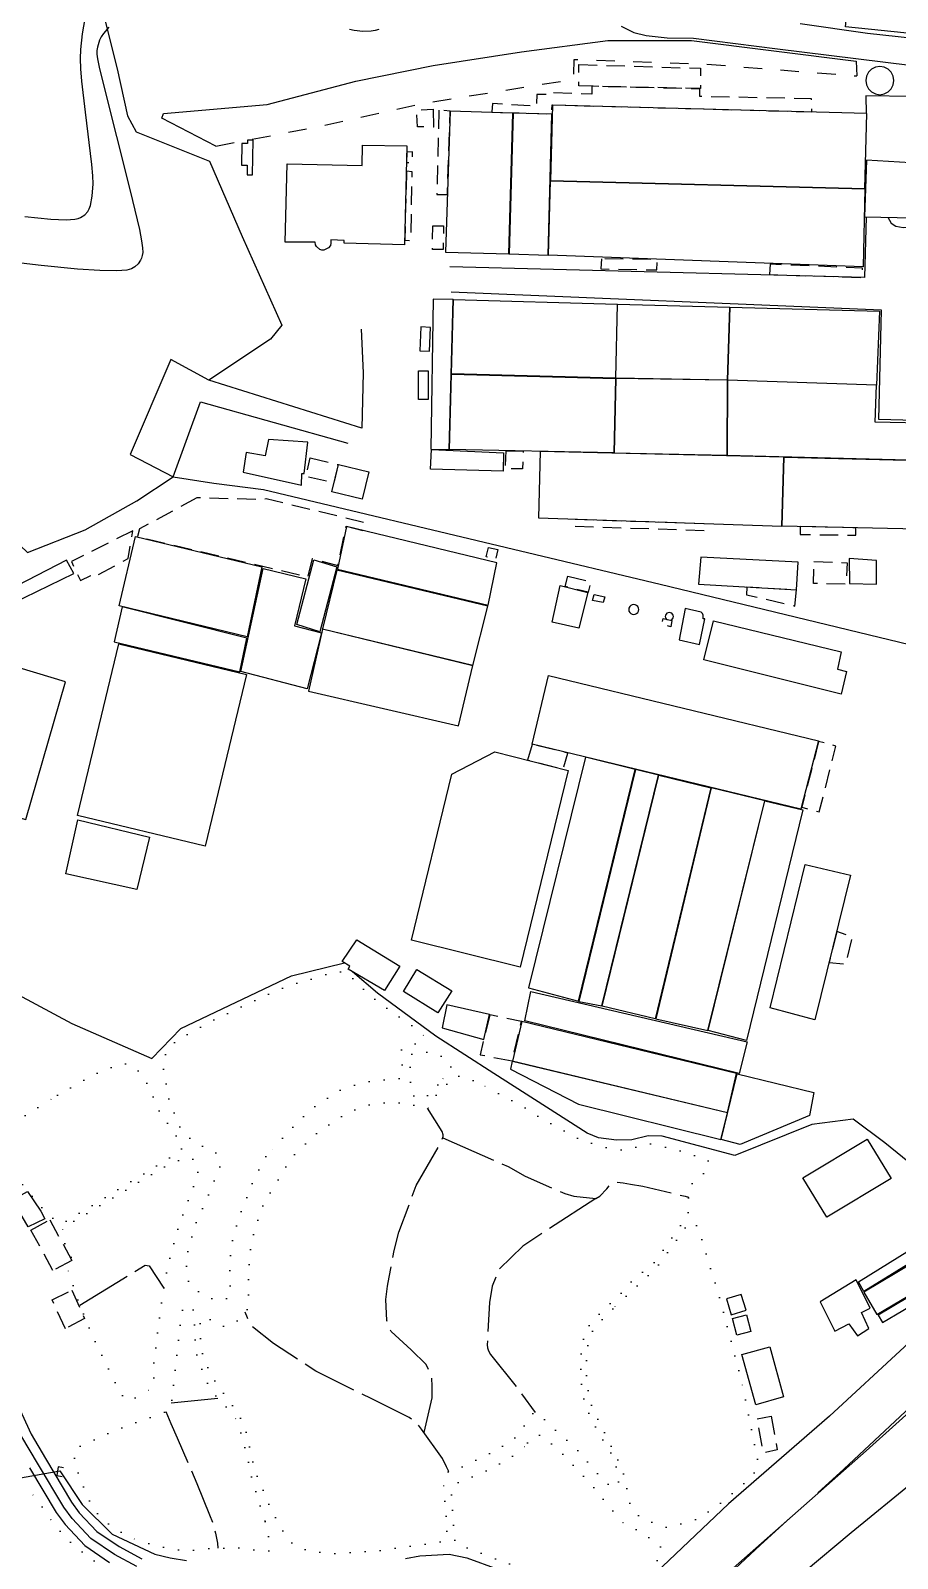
# Model space of a CAD drawing. Header units: millimetres. Extents: x 220021 to 223505, y 489325 to 491820.
# Drawn here: x 221084.8 to 221319.7, y 491093.5 to 491507.7 of the extents above; entities that cross this region are included whole.
import ezdxf

# ---------------------------------------------------------------- set-up
doc = ezdxf.new("R2010")
doc.units = ezdxf.units.MM
for name, pattern in [('15M2P5', [17.5, 15, -2.5]), ('50M10', [60, 50, -10]), ('5M2P5', [7.5, 5, -2.5]), ('5M5', [10, 5, -5]), ('AM4', [4, 0, -4])]:
    doc.linetypes.add(name, pattern=pattern)
for name, color, linetype in [('A0013110', 8, 'Continuous'), ('A0013112', 8, 'Continuous'), ('A0013118', 8, 'Continuous'), ('A0023210', 8, 'Continuous'), ('A0023212', 8, 'Continuous'), ('B0014110', 8, 'Continuous'), ('B0014111', 8, 'Continuous'), ('B0014112', 8, 'Continuous'), ('B0014116', 8, '5M2P5'), ('B0024120', 8, 'B0024120'), ('C0076116', 8, 'Continuous'), ('C0076117', 8, 'Continuous'), ('C0523121', 8, '50M10'), ('D0015112', 8, '15M2P5'), ('D0025111', 8, 'AM4'), ('E0022112', 8, 'Continuous'), ('F0017111', 8, 'Continuous'), ('F0017114', 8, 'Continuous'), ('F0037222', 8, 'Continuous'), ('F0037223', 8, '5M5')]:
    doc.layers.add(name, color=color, linetype=linetype)
doc.linetypes.add('B0024120', pattern='A,10,-1.75,[133,ltypeshp.shx,S=0.75,R=0,X=0,Y=0],-3.25', length=15)

msp = doc.modelspace()

# ---------------------------------------------------------------- linework, layer by layer
at = {"layer": 'A0013110', "flags": 128}
for points in [[(220998.299, 491271.895), (220998.748, 491270.462), (220999.719, 491269.079), (221016.597, 491258.308), (221023.651, 491253.225), (221027.332, 491248.186), (221033.086, 491236.986), (221039.164, 491221.178), (221043.866, 491212.568), (221046.649, 491207.319), (221053.795, 491193.118), (221063.474, 491171.938), (221066.282, 491166.453), (221069.709, 491160.158), (221078.904, 491140.424), (221084.888, 491127.231), (221088.77, 491120.656), (221095.821, 491108.807), (221097.969, 491105.935), (221102.759, 491100.841), (221108.767, 491096.755), (221114.887, 491093.452)], [(221084.469, 491118.107), (221091.659, 491106.023), (221094.133, 491102.715), (221099.493, 491097.015), (221106.167, 491092.476)]]:
    msp.add_lwpolyline(points, dxfattribs=at)
at = {"layer": 'A0013112', "flags": 128}
for points in [[(221343.567, 491172.783), (221343.192, 491171.636), (221321.575, 491150.896), (221301.258, 491132.071), (221273.931, 491108.341), (221252.442, 491087.896), (221231.072, 491068.487), (221207.441, 491046.173), (221185.589, 491025.344), (221174.434, 491015.992)], [(221175.531, 490989.125), (221179.705, 490993.488), (221195.707, 491006.702), (221230.253, 491037.511), (221249.633, 491055.418), (221254.9, 491060.025), (221264.277, 491065.258), (221269.953, 491070.053), (221294.38, 491089.928), (221307.099, 491100.587), (221324.425, 491114.679), (221336.652, 491125.352), (221352.687, 491144.185)]]:
    msp.add_lwpolyline(points, dxfattribs=at)
at = {"layer": 'A0013118', "flags": 128}
for points in [[(221377.024, 491512.684), (221375.14, 491506.588), (221373.854, 491500.866), (221362.542, 491501.339), (221337.332, 491504.117), (221311.584, 491506.913), (221293.281, 491509.538)], [(221244.82, 491508.936), (221248.261, 491507.238), (221251.614, 491506.443), (221257.253, 491505.795), (221264.396, 491505.691), (221287.215, 491502.754), (221323.043, 491498.324), (221325.069, 491496.539), (221326.667, 491495.133), (221328.124, 491493.142), (221328.378, 491491.731), (221327.954, 491491.024), (221327.53, 491490.596), (221326.744, 491490.045), (221325.64, 491489.868), (221323.829, 491489.82), (221311.153, 491490.026), (221311.213, 491485.248)], [(221311.193, 491457.257), (221310.741, 491440.756), (221198.398, 491443.723)], [(221317.053, 491457.129), (221317.962, 491455.546), (221319.284, 491454.675), (221321.264, 491454.317), (221326.871, 491454.971), (221327.363, 491456.003), (221327.468, 491456.901)], [(221344.435, 491390.162), (221330.167, 491390.254), (221330.798, 491401.809), (221314.631, 491402.258), (221315.382, 491431.927), (221198.746, 491436.82)]]:
    msp.add_lwpolyline(points, dxfattribs=at)
at = {"layer": 'A0023210', "flags": 128}
msp.add_lwpolyline([(221113.536, 491091.34), (221107.467, 491094.616), (221101.126, 491098.928), (221096.051, 491104.325), (221093.74, 491107.415), (221086.62, 491119.382), (221082.43, 491126.477)], dxfattribs=at)
at = {"layer": 'A0023212'}
msp.add_lwpolyline([(221618.816, 491402.138), (221583.389, 491371.147), (221552.054, 491344.577), (221511.19, 491306.032), (221506.297, 491301.28), (221476.202, 491273.298), (221433.547, 491234.825), (221424.897, 491227.329), (221388.92, 491194.607), (221369.154, 491176.663), (221357.099, 491165.72), (221352.365, 491161.423), (221348.054, 491157.58), (221339.87, 491149.348), (221327.242, 491137.141), (221311.223, 491122.724), (221262.915, 491080.076)], dxfattribs=at)
at = {"layer": 'B0014110', "flags": 128}
for points in [[(221190.522, 491427.384), (221190.205, 491420.943), (221192.847, 491420.813), (221193.164, 491427.254)], [(221192.531, 491415.491), (221192.55, 491407.704), (221189.911, 491407.697), (221189.892, 491415.484)], [(221094.511, 491364.17), (221065.022, 491349.006), (221066.349, 491345.892), (221096.499, 491360.534)]]:
    msp.add_lwpolyline(points, close=True, dxfattribs=at)
at = {"layer": 'B0014110'}
msp.add_lwpolyline([(221113.525, 491274.861), (221094.291, 491279.171), (221097.535, 491293.79), (221116.953, 491289.085)], close=True, dxfattribs=at)
at = {"layer": 'B0014111', "flags": 128}
for points in [[(221226.155, 491487.507), (221225.691, 491467.063), (221310.882, 491464.96), (221311.407, 491485.243)], [(221198.484, 491485.923), (221197.245, 491447.641), (221214.364, 491447.243), (221215.478, 491485.339)], [(221215.54, 491485.343), (221214.429, 491447.242), (221225.052, 491446.818), (221225.999, 491485.065)], [(221174.711, 491476.666), (221186.749, 491476.527), (221186.075, 491449.663), (221169.719, 491450.097), (221169.718, 491450.867), (221166.119, 491450.988), (221166.105, 491450.103), (221166.003, 491449.483), (221165.467, 491448.845), (221164.201, 491448.201), (221163.694, 491448.185), (221163.122, 491448.387), (221162.24, 491449.218), (221161.946, 491449.616), (221161.851, 491450.357), (221153.76, 491450.342), (221154.271, 491471.598), (221174.654, 491471.137)], [(221311.327, 491472.588), (221310.792, 491457.266), (221350.457, 491456.399), (221350.741, 491471.012), (221334.332, 491471.54), (221334.294, 491472.544), (221332.193, 491472.575), (221332.191, 491471.294)], [(221225.684, 491466.956), (221310.88, 491464.87), (221310.402, 491443.697), (221225.101, 491446.816)], [(221193.825, 491434.923), (221193.221, 491394.276), (221198.161, 491394.188), (221199.246, 491434.822)], [(221199.358, 491434.818), (221243.737, 491433.529), (221243.273, 491413.55), (221198.871, 491414.707)], [(221243.845, 491433.526), (221274.213, 491432.763), (221273.63, 491413.002), (221243.348, 491413.55)], [(221274.283, 491432.762), (221314.842, 491431.633), (221313.979, 491411.6), (221273.651, 491413.006)], [(221198.849, 491414.545), (221243.244, 491413.456), (221242.792, 491393.275), (221198.29, 491394.185)], [(221243.346, 491413.454), (221242.945, 491393.275), (221273.524, 491392.59), (221273.622, 491412.981)], [(221273.65, 491412.98), (221273.571, 491392.596), (221329.574, 491391.172), (221329.993, 491401.253), (221313.682, 491401.583), (221313.978, 491411.584)], [(221149.249, 491396.881), (221148.359, 491392.492), (221143.155, 491393.373), (221142.396, 491388.053), (221158.149, 491384.472), (221158.283, 491387.652), (221158.941, 491387.702), (221159.851, 491396.112)], [(221193.393, 491394.176), (221212.92, 491393.223), (221212.845, 491388.316), (221193.131, 491388.801)], [(221222.848, 491393.641), (221222.432, 491375.639), (221288.392, 491373.423), (221288.929, 491392.098)], [(221289.023, 491392.095), (221329.571, 491391.105), (221329.311, 491372.523), (221288.481, 491373.421)], [(221168.18, 491390.127), (221176.434, 491388.14), (221174.639, 491380.694), (221166.441, 491382.671)], [(221113.21, 491370.622), (221147.43, 491362.343), (221143.421, 491343.399), (221108.753, 491351.785)], [(221170.353, 491373.268), (221167.975, 491361.733), (221208.749, 491351.997), (221211.134, 491363.445)], [(221147.797, 491361.929), (221159.351, 491359.094), (221156.249, 491346.347), (221163.559, 491344.432), (221159.756, 491329.245), (221141.764, 491334.019)], [(221161.483, 491364.256), (221167.756, 491362.318), (221163.181, 491344.75), (221156.908, 491346.688)], [(221266.354, 491364.965), (221265.773, 491357.634), (221292.289, 491356.148), (221292.81, 491363.637)], [(221306.568, 491364.602), (221306.714, 491357.846), (221314.032, 491357.675), (221313.971, 491364.068)], [(221167.794, 491361.487), (221163.912, 491345.518), (221204.649, 491335.65), (221208.669, 491351.705)], [(221228.286, 491357.31), (221235.803, 491355.416), (221233.364, 491345.741), (221226.076, 491347.382)], [(221109.554, 491351.479), (221107.433, 491342.004), (221141.434, 491333.849), (221143.391, 491342.98)], [(221262.177, 491351.037), (221260.533, 491342.613), (221266.047, 491341.315), (221267.446, 491348.249), (221267.002, 491348.277), (221267.032, 491349.27), (221266.877, 491349.693), (221266.522, 491350.096)], [(221163.89, 491345.427), (221160.041, 491328.664), (221200.766, 491319.284), (221204.632, 491335.58)], [(221269.797, 491347.7), (221304.443, 491339.357), (221303.419, 491334.577), (221305.846, 491334.013), (221304.454, 491327.862), (221267.179, 491337.104)], [(221108.666, 491341.461), (221143.25, 491333.147), (221132.075, 491286.654), (221097.488, 491294.969)], [(221077.755, 491336.157), (221067.128, 491298.271), (221083.47, 491293.852), (221094.263, 491331.22)], [(221225.161, 491332.944), (221298.289, 491315.203), (221293.532, 491296.634), (221220.695, 491314.278)], [(221210.586, 491312.168), (221230.428, 491307.106), (221217.421, 491253.86), (221187.958, 491261.121), (221198.901, 491306.156)], [(221235.112, 491310.721), (221219.673, 491248.273), (221233.219, 491244.573), (221248.634, 491307.437)], [(221248.696, 491307.431), (221233.3, 491244.551), (221239.569, 491243.308), (221254.891, 491305.893)], [(221254.979, 491305.888), (221269.141, 491302.489), (221254.043, 491239.827), (221239.632, 491243.295)], [(221269.197, 491302.471), (221254.161, 491239.799), (221268.293, 491236.658), (221283.705, 491298.954)], [(221283.777, 491298.924), (221294.002, 491296.446), (221278.731, 491233.942), (221268.366, 491236.642)], [(221294.674, 491281.672), (221306.996, 491278.764), (221297.269, 491239.526), (221285.189, 491242.775)], [(221173.142, 491261.26), (221184.825, 491254.079), (221180.694, 491247.501), (221170.793, 491253.312), (221171.294, 491254.081), (221169.216, 491255.325)], [(221189.407, 491253.156), (221198.93, 491247.381), (221195.098, 491241.485), (221185.791, 491247.242)], [(221220.335, 491247.25), (221278.929, 491233.588), (221276.806, 491224.976), (221218.706, 491239.325)], [(221197.579, 491243.65), (221196.269, 491237.417), (221207.555, 491234.255), (221209.142, 491240.958)], [(221217.847, 491239.085), (221215.315, 491228.382), (221273.61, 491214.432), (221276.107, 491224.979)], [(221215.302, 491228.316), (221214.858, 491226.222), (221233.202, 491216.705), (221271.832, 491207.136), (221273.594, 491214.383)], [(221276.215, 491224.953), (221296.989, 491219.811), (221295.848, 491213.643), (221277.084, 491205.787), (221271.919, 491207.114)], [(221311.503, 491207.166), (221318.008, 491196.516), (221300.503, 491186.062), (221294.077, 491196.719)], [(221083.969, 491193.045), (221087.531, 491187.673), (221088.658, 491185.592), (221084.076, 491183.439), (221079.872, 491190.769)], [(221325.584, 491178.77), (221327.277, 491176.195), (221310.605, 491165.927), (221309.114, 491168.525)], [(221327.571, 491175.824), (221310.606, 491165.755), (221314.085, 491159.694), (221330.886, 491169.592)], [(221308.453, 491169.047), (221298.736, 491163.071), (221302.715, 491155.109), (221306.503, 491157.155), (221308.821, 491153.862), (221311.95, 491155.912), (221309.96, 491160.238), (221312.266, 491161.431)], [(221330.987, 491169.306), (221314.415, 491159.519), (221315.603, 491157.508), (221332.175, 491167.295)], [(221285.083, 491150.896), (221288.844, 491137.321), (221281.318, 491135.14), (221277.547, 491148.815)]]:
    msp.add_lwpolyline(points, close=True, dxfattribs=at)
at = {"layer": 'B0014112', "flags": 128}
for points in [[(221277.334, 491165.122), (221273.34, 491163.892), (221274.661, 491159.603), (221278.655, 491160.833)], [(221278.755, 491159.569), (221279.951, 491155.084), (221276.189, 491154.081), (221274.993, 491158.566)]]:
    msp.add_lwpolyline(points, close=True, dxfattribs=at)
at = {"layer": 'B0014116', "flags": 128}
for points in [[(221233.348, 491498.524), (221266.272, 491497.504), (221266.28, 491492.007), (221233.326, 491492.746)], [(221236.827, 491492.634), (221236.824, 491490.479), (221225.255, 491490.947), (221225.182, 491490.4), (221221.952, 491490.422), (221221.883, 491487.213), (221209.896, 491487.961), (221209.719, 491485.632), (221225.999, 491485.139), (221226.078, 491487.584), (221296.472, 491485.704), (221296.425, 491489.214), (221266.094, 491489.871), (221266.136, 491491.914)], [(221193.877, 491486.442), (221193.994, 491481.589), (221189.587, 491481.67), (221189.416, 491486.217)], [(221195.434, 491486.129), (221194.884, 491463.328), (221197.717, 491463.271), (221198.438, 491485.927)], [(221188.304, 491474.84), (221186.734, 491474.751), (221186.663, 491471.971), (221188.241, 491471.902)], [(221186.624, 491469.61), (221186.16, 491450.929), (221187.816, 491450.837), (221188.203, 491469.469)], [(221193.773, 491454.837), (221196.698, 491454.758), (221196.55, 491448.379), (221193.668, 491448.394)], [(221239.467, 491445.874), (221239.309, 491443.114), (221254.486, 491442.844), (221254.644, 491445.603)], [(221285.164, 491444.371), (221285.006, 491441.612), (221310.172, 491440.784), (221310.24, 491443.347)], [(221160.522, 491391.909), (221168.089, 491390.058), (221166.961, 491385.073), (221159.422, 491386.802)], [(221213.631, 491393.812), (221218.261, 491393.733), (221218.054, 491388.882), (221213.475, 491388.938)], [(221129.849, 491381.045), (221114.3, 491372.668), (221113.699, 491370.549), (221159.903, 491359.686), (221161.154, 491364.604), (221168.018, 491362.729), (221170.296, 491373.343), (221174.898, 491372.206), (221175.242, 491374.336), (221148.581, 491380.766), (221147.322, 491380.617)], [(221232.321, 491375.28), (221267.566, 491374.1), (221267.604, 491372.136), (221232.32, 491373.249)], [(221112.471, 491372.163), (221095.831, 491363.817), (221098.319, 491358.625), (221101.119, 491359.987), (221101.616, 491359.466), (221111.17, 491364.58)], [(221293.285, 491373.287), (221293.275, 491371.152), (221308.366, 491370.946), (221308.361, 491372.946)], [(221208.84, 491367.596), (221211.414, 491367.018), (221210.828, 491364.518), (221208.181, 491365.089)], [(221297.062, 491363.848), (221306.016, 491363.423), (221305.739, 491357.642), (221296.893, 491357.869)], [(221230.358, 491359.853), (221236.619, 491358.264), (221235.824, 491355.491), (221229.659, 491357.02)], [(221278.853, 491356.848), (221278.796, 491354.797), (221291.877, 491351.723), (221292.333, 491356.094)], [(221256.148, 491348.308), (221258.524, 491347.769), (221258.268, 491346.125), (221255.799, 491346.747)], [(221220.676, 491314.214), (221219.46, 491309.957), (221229.084, 491307.495), (221230.322, 491311.876)], [(221298.3, 491314.993), (221293.782, 491297.177), (221298.505, 491295.937), (221303.021, 491313.772)], [(221303.29, 491263.543), (221301.206, 491255.124), (221305.728, 491254.712), (221307.507, 491261.916)], [(221209.188, 491240.948), (221206.571, 491230.1), (221215.254, 491228.394), (221217.755, 491239.105)], [(221285.495, 491132.073), (221287.124, 491122.99), (221283.418, 491122.096), (221281.663, 491131.373)]]:
    msp.add_lwpolyline(points, close=True, dxfattribs=at)
at = {"layer": 'B0014116'}
for points in [[(221084.855, 491182.573), (221089.941, 491185.306), (221095.955, 491174.331), (221090.812, 491171.594)], [(221090.566, 491163.618), (221095.929, 491166.236), (221099.369, 491158.562), (221094.195, 491155.822)]]:
    msp.add_lwpolyline(points, close=True, dxfattribs=at)
at = {"layer": 'B0024120', "flags": 128}
for points in [[(221369.877, 491502.189), (221350.368, 491504.164), (221305.594, 491508.724), (221307.744, 491530.221), (221307.759, 491536.826), (221306.602, 491537.641), (221285.632, 491535.22), (221258.171, 491532.517), (221245.024, 491542.848), (221232.777, 491551.231), (221218.435, 491552.242), (221203.01, 491559.658), (221173.801, 491574.081), (221154.919, 491584.006), (221147.916, 491590.179), (221142.201, 491595.588), (221138.429, 491602.572), (221134.329, 491612.607), (221131.96, 491622.889), (221129.82, 491640.581), (221127.285, 491655.572), (221125.37, 491666.295), (221084.95, 491660.132), (221079.101, 491657.737), (221072.652, 491644.451), (221073.369, 491619.814), (221073.647, 491605.901), (221074.659, 491592.621), (221078.38, 491587.717), (221079.065, 491574.264), (221080.379, 491546.151), (221081.757, 491530.382), (221096.123, 491529.611), (221099.599, 491529.905), (221104.301, 491512.818), (221108.207, 491497.386), (221111.058, 491484.651), (221113.366, 491480.255), (221133.215, 491472.348), (221142.112, 491451.873), (221152.846, 491427.864), (221149.78, 491424.112), (221133.103, 491412.979)], [(221174.342, 491426.81), (221174.859, 491414.981), (221174.556, 491399.914), (221133.103, 491412.979), (221122.727, 491418.564), (221111.755, 491392.804), (221123.416, 491386.756), (221134.383, 491385.029), (221147.89, 491383.322), (221217.537, 491366.686), (221255.377, 491357.669), (221314.727, 491343.324), (221363.303, 491331.537), (221362.428, 491317.393), (221356.298, 491297.765), (221347.752, 491278.561), (221343.133, 491273.091), (221340.288, 491270.756), (221332.45, 491271.039)], [(221048.325, 491348.787), (221051.871, 491353.168), (221074.255, 491375.33), (221083.917, 491366.205), (221099.51, 491372.395), (221113.533, 491380.263), (221123.416, 491386.756), (221130.842, 491407.073), (221170.769, 491395.899)], [(221054.662, 491270.402), (221058.126, 491270.207), (221075.658, 491251.807), (221081.28, 491246.422), (221095.98, 491238.564), (221117.613, 491229.108), (221125.511, 491237.166), (221155.497, 491251.464), (221169.821, 491254.963)], [(221330.841, 491257.861), (221333.212, 491253.728), (221325.943, 491217.772), (221325.846, 491208.605), (221328.047, 491202.551), (221331.83, 491195.581), (221330.657, 491195.191), (221324.356, 491199.613), (221316.255, 491206.253), (221307.679, 491212.592), (221296.471, 491211.16), (221275.605, 491202.768), (221255.889, 491208.045), (221252.13, 491208.1), (221247.71, 491207.012), (221243.505, 491206.945), (221238.677, 491207.574), (221235.578, 491208.869), (221210.321, 491225.043), (221194.572, 491235.154), (221178.786, 491246.816), (221172.045, 491252.577)]]:
    msp.add_lwpolyline(points, dxfattribs=at)
at = {"layer": 'C0076116', "flags": 128}
msp.add_lwpolyline([(221093.719, 491118.125), (221092.24, 491118.376), (221091.839, 491116.01), (221093.318, 491115.759)], dxfattribs=at)
at = {"layer": 'C0076117', "flags": 128}
for points in [[(221318.725, 491494.186), (221318.537, 491495.369), (221317.994, 491496.436), (221317.147, 491497.283), (221316.08, 491497.827), (221314.897, 491498.014), (221313.714, 491497.827), (221312.647, 491497.283), (221311.8, 491496.436), (221311.256, 491495.369), (221311.069, 491494.186), (221311.256, 491493.003), (221311.8, 491491.936), (221312.647, 491491.089), (221313.714, 491490.546), (221314.897, 491490.358), (221316.08, 491490.546), (221317.147, 491491.089), (221317.994, 491491.936), (221318.537, 491493.003)], [(221145.118, 491478.048), (221143.569, 491478.052), (221143.569, 491477.12), (221141.981, 491477.153), (221141.961, 491471.258), (221143.456, 491471.218), (221143.417, 491468.641), (221144.915, 491468.669)], [(221239.954, 491352.664), (221237.012, 491353.203), (221237.526, 491354.83), (221240.394, 491354.205)], [(221249.556, 491350.779), (221249.49, 491351.197), (221249.298, 491351.573), (221249, 491351.872), (221248.623, 491352.064), (221248.206, 491352.13), (221247.789, 491352.064), (221247.412, 491351.872), (221247.114, 491351.573), (221246.922, 491351.197), (221246.856, 491350.779), (221246.922, 491350.362), (221247.114, 491349.986), (221247.412, 491349.687), (221247.789, 491349.495), (221248.206, 491349.429), (221248.623, 491349.495), (221249, 491349.687), (221249.298, 491349.986), (221249.49, 491350.362)], [(221258.962, 491348.876), (221258.908, 491349.216), (221258.752, 491349.522), (221258.509, 491349.765), (221258.203, 491349.921), (221257.864, 491349.974), (221257.524, 491349.921), (221257.218, 491349.765), (221256.975, 491349.522), (221256.819, 491349.216), (221256.766, 491348.876), (221256.819, 491348.537), (221256.975, 491348.231), (221257.056, 491348.151), (221257.144, 491348.123), (221258.233, 491347.875), (221258.3, 491347.881), (221258.509, 491347.988), (221258.752, 491348.231), (221258.908, 491348.537)]]:
    msp.add_lwpolyline(points, close=True, dxfattribs=at)
at = {"layer": 'C0523121', "flags": 128}
msp.add_lwpolyline([(221699.41, 491456.057), (221683.772, 491447.234), (221665.133, 491435.662), (221646.351, 491422.574), (221638.679, 491416.859), (221620.056, 491402.654), (221603.145, 491388.881), (221585.939, 491373.357), (221568.728, 491358.496), (221550.782, 491342.203), (221529.939, 491323.549), (221507.873, 491302.899), (221485.733, 491282.884), (221457.794, 491257.402), (221433.74, 491235.52), (221407.377, 491211.643), (221380.742, 491186.85), (221356.167, 491164.451), (221332.258, 491143.179), (221305.186, 491117.765), (221282.487, 491097.097), (221257.471, 491073.853), (221237.647, 491057.134), (221214.705, 491035.881), (221191.966, 491015.727), (221168.374, 490995.491), (221145.102, 490977.222), (221118.394, 490958.16), (221095.722, 490943.144), (221071.629, 490928.04), (221043.614, 490911.142), (221018.766, 490897.524), (220987.216, 490881.068), (220959.876, 490866.988), (220920.947, 490846.609), (220894.928, 490833.545), (220870.583, 490820.983), (220844.609, 490807.614), (220814.558, 490791.755), (220792.067, 490780.41), (220769.335, 490768.682), (220743.5, 490755.247), (220719.635, 490743.829), (220693.568, 490731.447), (220669.856, 490720.522), (220638.457, 490705.929), (220611.08, 490693.916), (220584.654, 490682.034)], dxfattribs=at)
at = {"layer": 'D0015112', "flags": 128}
for points in [[(221191.423, 491127.648), (221193.568, 491137.035), (221193.572, 491140.216), (221193.453, 491142.72), (221191.989, 491146.118), (221187.886, 491150.123), (221182.481, 491155.03), (221181.283, 491158.054), (221181.06, 491163.702), (221181.461, 491167.314), (221181.931, 491169.803), (221183.257, 491177.061), (221184.573, 491182.003), (221189.287, 491194.632), (221195.799, 491206.05), (221196.592, 491207.934), (221196.607, 491208.351), (221196.299, 491209.251), (221192.347, 491215.59)], [(221196.44, 491207.572), (221214.182, 491199.789), (221218.813, 491197.207), (221226.047, 491193.975), (221229.535, 491192.452), (221231.944, 491191.715), (221237.988, 491191.161), (221239.061, 491191.735), (221240.898, 491193.726), (221242.181, 491195.3), (221243.458, 491195.597), (221245.318, 491195.397), (221247.354, 491195.042), (221250.663, 491194.476), (221262.157, 491191.728), (221263.012, 491191.501)], [(221237.988, 491191.161), (221218.118, 491178.18), (221211.648, 491171.928), (221209.858, 491167.332), (221209.14, 491162.886), (221208.522, 491151.49), (221208.578, 491150.655), (221208.815, 491149.863), (221209.425, 491148.827), (221216.588, 491139.845), (221221.51, 491133.091)], [(221098.152, 491162.164), (221115.774, 491173.05), (221116.93, 491172.87), (221120.85, 491166.813)], [(221198.074, 491117.153), (221197.508, 491118.41), (221196.374, 491120.657), (221190.728, 491128.629), (221189.011, 491130.624), (221187.358, 491131.742), (221177.075, 491136.892), (221162.082, 491144.279), (221150.601, 491151.848), (221144.656, 491156.532), (221143.529, 491158.735), (221142.957, 491160.34)], [(221122.872, 491135.744), (221135.508, 491137.017)], [(221121.416, 491133.36), (221122.786, 491130.16), (221124.493, 491126.28), (221129.809, 491113.825), (221133.252, 491105.395), (221134.221, 491102.883), (221134.908, 491100.364), (221135.394, 491097.723), (221135.46, 491096.307)]]:
    msp.add_lwpolyline(points, dxfattribs=at)
at = {"layer": 'D0025111', "flags": 128}
for points in [[(221148.527, 491202.513), (221145.407, 491196.667), (221143.44, 491191.677), (221141.965, 491187.891), (221140.655, 491183.931), (221139.673, 491181.004), (221139.024, 491176.696), (221138.705, 491172.557), (221138.879, 491168.76), (221138.886, 491166), (221138.561, 491164.104), (221135.098, 491163.609), (221132.621, 491164.488), (221129.648, 491166.232), (221128.326, 491167.103), (221127.664, 491167.798), (221126.993, 491172.46), (221126.986, 491175.22), (221127.966, 491179.182), (221129.438, 491184.176), (221131.407, 491188.476), (221134.522, 491195.875), (221135.178, 491197.423), (221135.999, 491199.143), (221136.158, 491201.212), (221135.329, 491203.115), (221134.006, 491204.332), (221131.199, 491205.385), (221129.052, 491206.434), (221127.068, 491208.172), (221125.414, 491210.08), (221124.086, 491213.194), (221121.927, 491219.074), (221121.088, 491224.773), (221120.754, 491226.328), (221120.748, 491228.915), (221121.897, 491231.323), (221124.2, 491233.896), (221134.577, 491239.695), (221137.214, 491240.886), (221141.168, 491242.758), (221154.184, 491248.712), (221157.811, 491249.724), (221162.426, 491251.075), (221166.547, 491252.428), (221169.186, 491252.584), (221170.671, 491252.402), (221172.49, 491250.319), (221175.302, 491247.541), (221179.104, 491244.239), (221183.4, 491241.278), (221187.862, 491238.144), (221189.349, 491237.099), (221190.506, 491236.229), (221191.168, 491235.362), (221191.499, 491234.842), (221191.336, 491233.981), (221190.183, 491233.471), (221188.7, 491232.963), (221186.886, 491232.457), (221185.568, 491231.775), (221185.075, 491231.088), (221185.079, 491229.708), (221185.413, 491227.808), (221185.583, 491225.909), (221185.42, 491225.048), (221184.929, 491223.671), (221182.29, 491223.343), (221179.487, 491223.188), (221175.694, 491222.695), (221172.397, 491221.854), (221169.43, 491221.01), (221160.537, 491215.202), (221154.449, 491209.03)], [(221195.165, 491221.955), (221193.108, 491219.528), (221191.197, 491218.295), (221189.432, 491218.493), (221188.255, 491219.148), (221187.446, 491220.393), (221187.738, 491222.939), (221187.81, 491225.145), (221187.661, 491226.7), (221187.145, 491228.213), (221187.145, 491229.313), (221187.806, 491230.171), (221189.57, 491230.68), (221193.54, 491230.884), (221195.968, 491229.74), (221198.248, 491228.107), (221198.838, 491226.288)], [(221092.07, 491219.094), (221101.789, 491224.725), (221107.062, 491226.761), (221109.204, 491227.61), (221111.514, 491227.595), (221113.331, 491226.548), (221116.145, 491222.734), (221119.794, 491214.602), (221121.781, 491211.656), (221123.602, 491209.229), (221124.43, 491207.844), (221125.258, 491206.458), (221125.755, 491205.765), (221125.922, 491204.901), (221124.112, 491203.188), (221093.806, 491184.578), (221092.214, 491184.813), (221090.338, 491186.153), (221087.196, 491189.279), (221081.24, 491196.563), (221075.625, 491199.015), (221075.128, 491199.708), (221075.456, 491200.569), (221075.784, 491201.429), (221075.287, 491202.123), (221073.634, 491203.686), (221073.466, 491204.722), (221074.122, 491206.271), (221075.108, 491207.817), (221076.589, 491209.36), (221077.577, 491210.044)], [(221204.728, 491223.07), (221200.854, 491224.298), (221200.2, 491224.277), (221199.663, 491224.091), (221194.84, 491219.445), (221193.524, 491217.083), (221193.041, 491216.242), (221192.609, 491215.588), (221191.54, 491215.596), (221191.101, 491215.723), (221189.271, 491216.189), (221188.127, 491216.59), (221186.394, 491216.916), (221183.948, 491217.164), (221181.944, 491217.162), (221179.828, 491217.036), (221178.079, 491216.858), (221176.151, 491216.49), (221170.467, 491214.277), (221162.675, 491209.157), (221155.836, 491202.707), (221151.214, 491195.216), (221147.814, 491189.51), (221146.396, 491185.594), (221145.221, 491181.516), (221144.454, 491177.891), (221144.065, 491174.822), (221143.797, 491170.088), (221143.78, 491165.228), (221143.776, 491162.501), (221143.75, 491161.727), (221143.198, 491160.57), (221142.006, 491159.434), (221141.203, 491158.313), (221139.762, 491157.253), (221138.448, 491156.604), (221137.142, 491156.49), (221136.006, 491156.776), (221133.32, 491158.413), (221132.447, 491158.939), (221131.72, 491159.023), (221131.195, 491158.872), (221130.942, 491158.434), (221130.652, 491156.599), (221130.745, 491153.491), (221130.859, 491152.001), (221131.584, 491147.733), (221134.724, 491141.563), (221138.757, 491135.996), (221140.855, 491133.166), (221142.085, 491130.585), (221143.269, 491127.547), (221143.801, 491124.906), (221145.426, 491117.705), (221149.798, 491107.126), (221152.142, 491102.687), (221153.844, 491099.843), (221155.252, 491098.035), (221156.538, 491096.825), (221159.922, 491095.644), (221162.746, 491095.237), (221166.641, 491094.866), (221178.173, 491095.542), (221188.982, 491097.029), (221194.393, 491097.705), (221196.214, 491098.106), (221197.165, 491098.461), (221197.564, 491098.871), (221197.583, 491099.468), (221197.307, 491105.951), (221196.719, 491113.241), (221197.197, 491116.147), (221198.033, 491117.139), (221202.122, 491118.537), (221209.221, 491122.036), (221215.147, 491125.277), (221218.011, 491128.533), (221219.251, 491130.776), (221220.44, 491132.333), (221221.107, 491133.105), (221222.147, 491133.068), (221222.678, 491132.679), (221225.743, 491129.437), (221232.492, 491123.428), (221238.341, 491116.625), (221241.405, 491113.566), (221242.103, 491112.907), (221242.988, 491112.863), (221243.895, 491113.333), (221244.064, 491113.66), (221244.083, 491114.311), (221243.946, 491116.715), (221242.678, 491121.059), (221238.333, 491128.227), (221235.635, 491133.684), (221234.058, 491138.719), (221233.984, 491142.554), (221233.868, 491144.839), (221233.86, 491147.271), (221233.993, 491150.329), (221234.471, 491152.447), (221234.891, 491154.357), (221235.378, 491155.785), (221238.304, 491159.282), (221244.351, 491165.016), (221248.404, 491169.436), (221253.702, 491173.631), (221256.668, 491177.751), (221261.234, 491184.386), (221263.289, 491187.809), (221263.315, 491188.564), (221263.009, 491191.486), (221263.495, 491193.939), (221263.816, 491195.01), (221267.648, 491198.315), (221268.462, 491199.081), (221268.722, 491199.757), (221268.293, 491201.614), (221267.735, 491201.805), (221259.442, 491204.434), (221252.893, 491205.939), (221251.123, 491205.74), (221249.471, 491205.235), (221246.829, 491204.58), (221245.145, 491204.287), (221242.911, 491204.491), (221241.192, 491204.777), (221234.01, 491206.956), (221222.894, 491213.003), (221216.894, 491216.878)], [(221096.477, 491184.963), (221120.492, 491199.416), (221124.281, 491201.289), (221126.589, 491201.964), (221128.568, 491201.951), (221130.056, 491200.734), (221130.064, 491197.629), (221128.917, 491194.531), (221126.951, 491189.195), (221124.821, 491183.343), (221122.859, 491176.455), (221121.39, 491170.253), (221120.253, 491163.015), (221119.12, 491154.396), (221118.151, 491146.294), (221118.159, 491143.016), (221118.163, 491141.29), (221117.837, 491139.74), (221116.684, 491139.057), (221114.049, 491137.694), (221112.731, 491136.84), (221111.577, 491136.675), (221110.257, 491136.683), (221108.269, 491140.147), (221102.182, 491152.526), (221099.617, 491158.447), (221098.876, 491160.495), (221098.317, 491161.776), (221097.654, 491163.333), (221094.994, 491171.459), (221096.156, 491174.501), (221093.481, 491180.159), (221093.026, 491182.196), (221094.229, 491183.61)], [(221242.508, 491161.241), (221238.344, 491156.907), (221237.249, 491155.577), (221236.491, 491153.902), (221236.007, 491152.481), (221235.565, 491149.971), (221235.372, 491148.201), (221235.371, 491144.366), (221235.369, 491142.556), (221235.622, 491140.79), (221236.007, 491137.591), (221236.436, 491135.889), (221237.19, 491134.1), (221238.589, 491131.036), (221241.431, 491125.352), (221243.785, 491120.593), (221244.61, 491118.642), (221245.485, 491116.288), (221245.832, 491114.957), (221246.426, 491112.056), (221246.718, 491110.084), (221247.435, 491107.619), (221249.583, 491105.019), (221253.517, 491103.212), (221256.814, 491102.031), (221258.232, 491102.188), (221263.634, 491103.53), (221266.218, 491104.674), (221271.734, 491108.51), (221278.962, 491114.613), (221282.036, 491118.07), (221281.983, 491118.819), (221281.779, 491120.082), (221277.696, 491140.608), (221272.017, 491162.308), (221266.127, 491181.926), (221265.471, 491183.532), (221264.857, 491184.288), (221263.936, 491184.678), (221263.515, 491184.621), (221263.116, 491184.355), (221262.864, 491184.193), (221259.223, 491178.989), (221254.632, 491172.72), (221251.383, 491169.547), (221247.742, 491166.12)], [(221148.319, 491103.516), (221149.567, 491098.172), (221149.735, 491097.085), (221149.709, 491096.304), (221149.345, 491095.585), (221148.679, 491095.417), (221145.949, 491095.694), (221144.161, 491096.063), (221140.744, 491096.463), (221133.369, 491096.245), (221130.972, 491095.932), (221127.892, 491095.659), (221123.651, 491095.981), (221120.828, 491096.563), (221118.328, 491097.084), (221112.883, 491098.804), (221106.969, 491101.934), (221103.092, 491105.472), (221100.011, 491110.39), (221096.809, 491118.956), (221096.6, 491121.655), (221096.706, 491122.698), (221096.929, 491123.266), (221097.502, 491123.661), (221108.179, 491128.508), (221115.593, 491131.208), (221119.646, 491132.617), (221121.91, 491133.567), (221122.313, 491134.074), (221122.794, 491135.437), (221122.989, 491136.203), (221123.208, 491138.681), (221123.469, 491140.689), (221124.477, 491149.746), (221125.062, 491154.142), (221125.223, 491156.311), (221125.645, 491160.077), (221126.219, 491161.789), (221126.565, 491162.051), (221127.227, 491161.989), (221127.734, 491161.758), (221128.643, 491161.325), (221128.977, 491160.695), (221129.07, 491160.004), (221129.069, 491159.321), (221129.125, 491157.763), (221129.198, 491156.263), (221129.258, 491154.928), (221129.476, 491150.819), (221129.893, 491148.124), (221132.486, 491141.368), (221135.071, 491137.465), (221138.01, 491134.45), (221140.349, 491131.4), (221141.89, 491127.146), (221143.595, 491120.589), (221144.693, 491115.41)], [(221219.456, 491124.869), (221220.85, 491126.525), (221221.97, 491127.053), (221223.002, 491126.85), (221223.757, 491126.349), (221224.99, 491125.441), (221229.367, 491121.55), (221236.707, 491113.594), (221241.998, 491107.183), (221245.285, 491103.319), (221249.481, 491101.069), (221254.869, 491097.54), (221255.606, 491096.517), (221255.741, 491095.413), (221255.383, 491094.064), (221254.976, 491093.356), (221244.498, 491083.67), (221242.361, 491083.233), (221235.983, 491084.418), (221224.091, 491088.761), (221212.07, 491092.927), (221203.397, 491096.291), (221200.631, 491097.367), (221199.726, 491098.382), (221199.609, 491099.804), (221198.842, 491110.443), (221198.861, 491111.479), (221199.316, 491113.025), (221200.227, 491113.931), (221201.498, 491114.436), (221202.553, 491114.744), (221209.01, 491117.683), (221214.508, 491120.63), (221217.471, 491122.677)], [(221099.653, 491067.67), (221099.387, 491067.662), (221096.291, 491067.705), (221093.205, 491067.912), (221090.131, 491068.276), (221086.78, 491068.728), (221083.797, 491069.077), (221080.698, 491069.385), (221077.741, 491069.522), (221074.395, 491069.592), (221071.339, 491069.601), (221068.166, 491069.605), (221064.98, 491069.608), (221061.596, 491069.597), (221058.427, 491069.389), (221057.854, 491069.309), (221055.044, 491068.757), (221053.5, 491068.35), (221052.994, 491068.187), (221049.755, 491067.06), (221046.676, 491065.858), (221043.854, 491064.662), (221040.595, 491063.483), (221040.129, 491063.341), (221037.156, 491062.55), (221036.814, 491062.521), (221036.487, 491062.523), (221036.017, 491062.562), (221035.663, 491062.611), (221033.442, 491063.056), (221032.658, 491063.259), (221030.243, 491064.021), (221029.911, 491064.206), (221029.594, 491064.417), (221029.303, 491064.637), (221029.012, 491064.887), (221028.735, 491065.158), (221028.473, 491065.449), (221028.234, 491065.748), (221027.525, 491066.742), (221027.299, 491067.099), (221025.613, 491069.999), (221024.054, 491072.825), (221022.388, 491075.647), (221022.207, 491076.025), (221021.782, 491077.089), (221021.685, 491077.485), (221021.632, 491077.866), (221021.627, 491078.262), (221021.667, 491078.625), (221021.746, 491078.981), (221021.903, 491079.344), (221022.139, 491079.663), (221022.438, 491079.912), (221022.813, 491080.113), (221023.243, 491080.276), (221023.747, 491080.418), (221024.292, 491080.53), (221025.344, 491080.686), (221025.898, 491080.737), (221026.436, 491080.756), (221029.858, 491080.765), (221033.177, 491080.947), (221036.334, 491081.15), (221039.647, 491081.33), (221040.092, 491081.387), (221041.337, 491081.621), (221041.745, 491081.726), (221043.273, 491082.212), (221045.213, 491082.956), (221046.055, 491083.333), (221047.206, 491083.927), (221049.94, 491085.292), (221050.213, 491085.454), (221050.723, 491085.793), (221051.425, 491086.328), (221052.437, 491087.077), (221053.246, 491087.794), (221052.94, 491089.41), (221052.069, 491092.267), (221052.068, 491092.544), (221052.231, 491095.266), (221052.349, 491095.553), (221052.52, 491095.866), (221052.722, 491096.173), (221052.956, 491096.483), (221054.001, 491097.685), (221054.395, 491098.051), (221055.553, 491099.008), (221056.027, 491099.355), (221057.362, 491100.213), (221057.897, 491100.506), (221061.007, 491102.058), (221063.939, 491103.547), (221066.727, 491104.922), (221069.843, 491106.387), (221070.394, 491106.689), (221073.294, 491108.256), (221076.105, 491109.632), (221077.572, 491110.252), (221080.498, 491111.366), (221081.551, 491111.683), (221081.9, 491111.749), (221082.571, 491111.818), (221082.895, 491111.818), (221083.202, 491111.799), (221083.773, 491111.716), (221084.107, 491111.622), (221084.398, 491111.501), (221084.677, 491111.346), (221084.945, 491111.143), (221085.448, 491110.703), (221086.231, 491109.934), (221086.52, 491109.603), (221086.79, 491109.248), (221087.045, 491108.87), (221088.678, 491106.252), (221090.223, 491104.063), (221090.526, 491103.699), (221092.505, 491101.198), (221094.729, 491098.728), (221095.11, 491098.389), (221097.565, 491096.279), (221100.021, 491094.314), (221102.568, 491092.515), (221103.019, 491092.267), (221104.718, 491091.45), (221107.618, 491090.097), (221109.741, 491088.961), (221110.109, 491088.71), (221112.933, 491086.813), (221115.183, 491085.069), (221115.493, 491084.754), (221117.618, 491082.414), (221117.845, 491082.083), (221119.187, 491079.853), (221119.394, 491079.457), (221119.568, 491079.066), (221119.715, 491078.668), (221119.941, 491077.925), (221120.025, 491077.549), (221120.082, 491077.186), (221120.137, 491076.527), (221120.142, 491076.191), (221120.017, 491073.298), (221119.969, 491073.032), (221119.9, 491072.752), (221119.815, 491072.507), (221119.696, 491072.241), (221119.554, 491071.993), (221119.381, 491071.749), (221119.186, 491071.517), (221118.966, 491071.287), (221118.727, 491071.064), (221118.469, 491070.85), (221118.19, 491070.655), (221117.875, 491070.459), (221117.265, 491070.138), (221116.921, 491069.983), (221116.268, 491069.736), (221115.897, 491069.618), (221114.8, 491069.333), (221113.608, 491069.094), (221110.294, 491068.562), (221106.869, 491068.174)]]:
    msp.add_lwpolyline(points, close=True, dxfattribs=at)
at = {"layer": 'E0022112', "flags": 128}
for points in [[(221043.395, 491092.776), (221045.86, 491096.556), (221048.659, 491098.781), (221051.292, 491101.006), (221068.587, 491111.246), (221073.036, 491113.288), (221079.465, 491114.971), (221092.655, 491117.302), (221098.782, 491108.118), (221106.885, 491100.13), (221118.407, 491094.71), (221122.555, 491093.737), (221126.99, 491093.019)], [(221186.383, 491093.506), (221190.284, 491094.228), (221198.171, 491094.718), (221202.965, 491093.73), (221211.383, 491090.669)]]:
    msp.add_lwpolyline(points, dxfattribs=at)
at = {"layer": 'F0017111', "elevation": 55}
msp.add_lwpolyline([(221083.19, 491457.346), (221090.238, 491456.623), (221094.39, 491456.423), (221096.773, 491456.579), (221097.62, 491456.766), (221098.322, 491457.023), (221099.46, 491457.74), (221100.317, 491458.718), (221100.663, 491459.388), (221100.968, 491460.286), (221101.461, 491462.884), (221101.686, 491466.144), (221101.615, 491468.327), (221101.348, 491471.415), (221099.599, 491485.573), (221098.644, 491494.035), (221098.391, 491497.389), (221098.311, 491500.182), (221098.382, 491502.566), (221098.844, 491506.812), (221099.518, 491510.978)], dxfattribs=at)
at = {"layer": 'F0017114', "elevation": 50}
for points in [[(221105.969, 491508.673), (221104.497, 491506.922), (221103.923, 491506.015), (221103.469, 491505.103), (221102.885, 491503.279), (221102.754, 491502.332), (221102.739, 491501.308), (221102.88, 491500.032), (221103.344, 491497.786), (221104.329, 491493.722), (221111.767, 491464.31), (221114.237, 491453.795), (221114.842, 491450.728), (221115.105, 491448.813), (221115.139, 491447.61), (221115.042, 491446.737), (221114.848, 491446.054), (221114.578, 491445.48), (221113.874, 491444.462), (221113.041, 491443.668), (221112.125, 491443.136), (221110.873, 491442.819), (221108.093, 491442.647), (221103.548, 491442.656), (221097.499, 491443.024), (221087.649, 491444.017), (221075.976, 491445.421)], [(221179.13, 491507.988), (221178.167, 491507.728), (221177.084, 491507.574), (221174.771, 491507.509), (221172.49, 491507.733), (221171.182, 491508.027)]]:
    msp.add_lwpolyline(points, dxfattribs=at)
at = {"layer": 'F0037222', "flags": 128}
msp.add_lwpolyline([(221135.007, 491476.436), (221120.37, 491484.004), (221120.736, 491485.222), (221148.895, 491487.712), (221172.934, 491493.985), (221193.886, 491498.268), (221217.779, 491501.934), (221241.232, 491505.08), (221263.878, 491505.074), (221308.514, 491499.414), (221308.664, 491495.425)], dxfattribs=at)
at = {"layer": 'F0037223', "flags": 128}
msp.add_lwpolyline([(221135.007, 491476.436), (221162.723, 491481.703), (221190.659, 491487.937), (221231.902, 491494.545), (221232.045, 491499.901), (221266.751, 491498.717), (221308.664, 491495.425)], dxfattribs=at)

doc.saveas('drawing.dxf')
